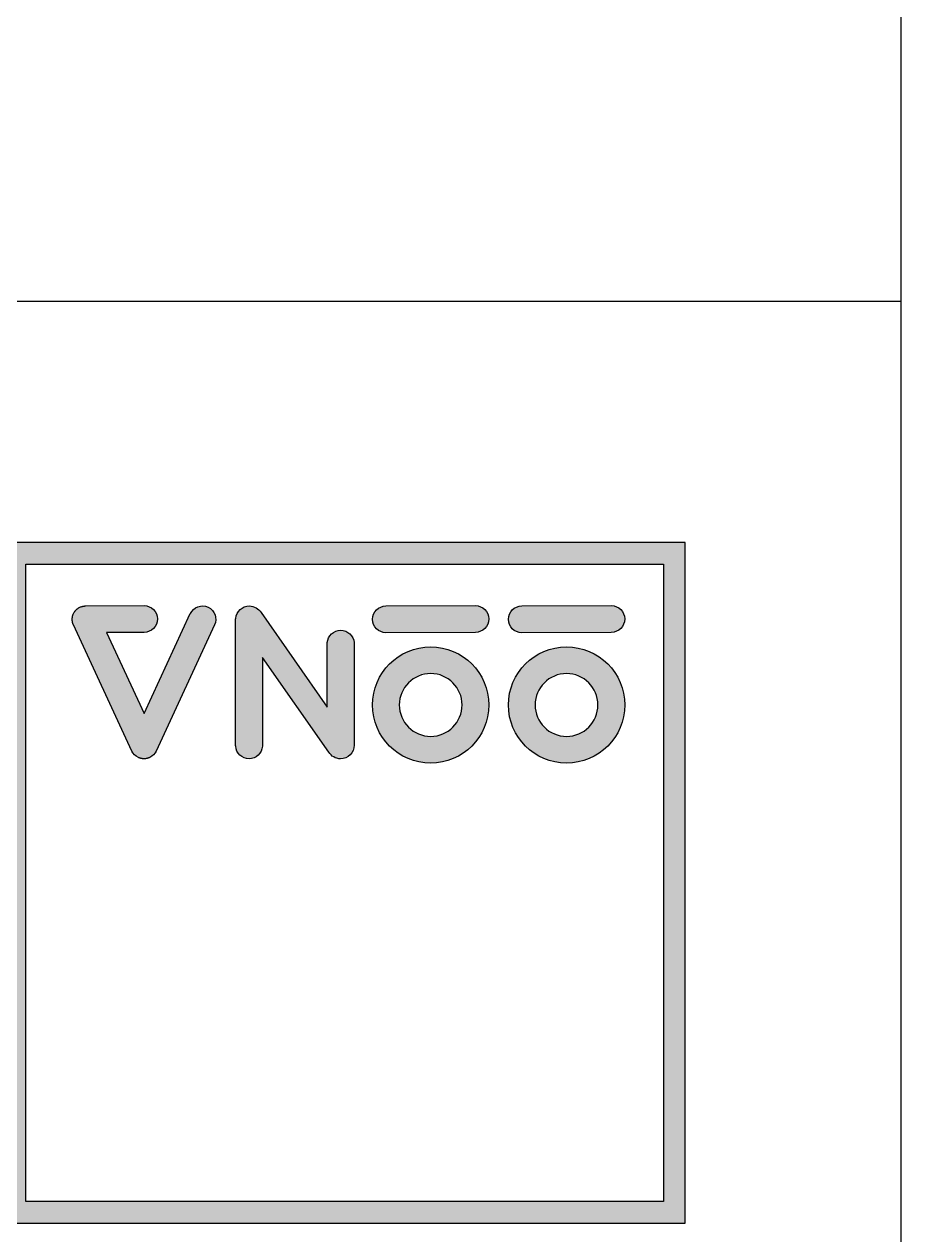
# Model space of a CAD drawing. Extents: x 3 to 98, y -255 to -10.
# Drawn here: x 68.43 to 97.77, y -173.23 to -132.71 of the extents above; entities that cross this region are included whole.
import ezdxf

# ---------------------------------------------------------------- set-up
doc = ezdxf.new("R2010")
doc.units = 0
doc.header["$MEASUREMENT"] = 0
doc.layers.add('LAYER_1', color=7, linetype='CONTINUOUS')

msp = doc.modelspace()

# ---------------------------------------------------------------- hatches: boundary and pattern name
at = {"layer": 'LAYER_1'}
h = msp.add_hatch(color=250, dxfattribs=at)
h.dxf.hatch_style = 2
h.paths.add_polyline_path([(90.549, -172.841), (90.549, -150.057), (67.765, -150.057), (67.765, -172.841)])
h.paths.add_polyline_path([(68.488, -150.78), (89.825, -150.78), (89.825, -172.117), (68.488, -172.117)])
h = msp.add_hatch(color=250, dxfattribs=at)
h.dxf.hatch_style = 2
edge = h.paths.add_edge_path()
edge.add_spline(control_points=[(70.041, -152.635), (70.041, -152.643), (70.042, -152.651), (70.042, -152.659), (70.043, -152.666), (70.043, -152.673), (70.044, -152.68), (70.045, -152.687), (70.046, -152.695), (70.047, -152.702), (70.049, -152.71), (70.05, -152.717), (70.052, -152.725), (70.053, -152.731), (70.055, -152.737), (70.056, -152.743), (70.059, -152.752), (70.061, -152.76), (70.064, -152.768), (70.066, -152.774), (70.068, -152.779), (70.07, -152.784), (70.073, -152.793), (70.076, -152.802), (70.08, -152.81), (70.081, -152.812), (70.082, -152.814), (70.083, -152.817), (70.083, -152.817), (70.082, -152.817), (70.082, -152.817), (70.082, -152.817), (72.037, -157.035), (72.037, -157.035), (72.08, -157.127), (72.155, -157.206), (72.254, -157.253), (72.266, -157.258), (72.277, -157.263), (72.289, -157.267), (72.29, -157.267), (72.291, -157.268), (72.291, -157.268), (72.303, -157.272), (72.314, -157.275), (72.326, -157.279), (72.328, -157.279), (72.331, -157.28), (72.333, -157.281), (72.344, -157.283), (72.354, -157.285), (72.365, -157.287), (72.369, -157.288), (72.373, -157.289), (72.377, -157.29), (72.386, -157.291), (72.395, -157.292), (72.404, -157.293), (72.41, -157.293), (72.416, -157.294), (72.421, -157.294), (72.429, -157.294), (72.436, -157.294), (72.444, -157.294), (72.451, -157.294), (72.459, -157.294), (72.466, -157.294), (72.472, -157.294), (72.478, -157.293), (72.483, -157.293), (72.492, -157.292), (72.502, -157.291), (72.511, -157.29), (72.515, -157.289), (72.519, -157.288), (72.523, -157.287), (72.533, -157.285), (72.544, -157.283), (72.554, -157.281), (72.557, -157.28), (72.559, -157.279), (72.562, -157.279), (72.573, -157.275), (72.585, -157.272), (72.596, -157.268), (72.597, -157.268), (72.598, -157.267), (72.598, -157.267), (72.61, -157.263), (72.622, -157.258), (72.633, -157.253), (72.733, -157.206), (72.807, -157.127), (72.85, -157.035), (72.85, -157.035), (74.805, -152.817), (74.805, -152.817), (74.805, -152.817), (74.805, -152.817), (74.805, -152.817), (74.909, -152.593), (74.812, -152.326), (74.589, -152.222), (74.365, -152.117), (74.098, -152.214), (73.994, -152.438), (73.994, -152.438), (73.993, -152.438), (73.993, -152.438), (73.993, -152.438), (72.444, -155.781), (72.444, -155.781), (72.444, -155.781), (71.188, -153.071), (71.188, -153.071), (71.188, -153.071), (72.444, -153.064), (72.444, -153.064), (72.444, -153.064), (72.444, -153.064), (72.444, -153.064), (72.691, -153.064), (72.892, -152.863), (72.892, -152.616), (72.892, -152.369), (72.691, -152.169), (72.444, -152.169), (72.444, -152.169), (72.444, -152.168), (72.444, -152.168), (72.444, -152.168), (70.488, -152.179), (70.488, -152.179), (70.488, -152.179), (70.488, -152.18), (70.488, -152.18), (70.484, -152.18), (70.481, -152.18), (70.477, -152.18), (70.472, -152.18), (70.467, -152.181), (70.463, -152.181), (70.452, -152.181), (70.442, -152.182), (70.432, -152.184), (70.428, -152.184), (70.425, -152.185), (70.421, -152.185), (70.41, -152.187), (70.398, -152.189), (70.387, -152.192), (70.385, -152.192), (70.383, -152.193), (70.381, -152.193), (70.368, -152.196), (70.355, -152.2), (70.343, -152.204), (70.342, -152.205), (70.341, -152.205), (70.34, -152.205), (70.326, -152.21), (70.313, -152.215), (70.3, -152.221), (70.3, -152.221), (70.3, -152.222), (70.3, -152.222), (70.299, -152.222), (70.298, -152.222), (70.298, -152.223), (70.285, -152.229), (70.273, -152.235), (70.261, -152.242), (70.259, -152.243), (70.257, -152.244), (70.256, -152.245), (70.245, -152.252), (70.235, -152.258), (70.225, -152.266), (70.222, -152.268), (70.22, -152.27), (70.217, -152.272), (70.208, -152.278), (70.2, -152.285), (70.192, -152.292), (70.189, -152.295), (70.186, -152.298), (70.182, -152.301), (70.175, -152.308), (70.168, -152.315), (70.161, -152.322), (70.158, -152.325), (70.155, -152.329), (70.152, -152.332), (70.145, -152.34), (70.139, -152.348), (70.133, -152.356), (70.131, -152.359), (70.128, -152.362), (70.126, -152.366), (70.119, -152.374), (70.114, -152.383), (70.108, -152.392), (70.106, -152.395), (70.104, -152.398), (70.103, -152.401), (70.097, -152.411), (70.092, -152.42), (70.087, -152.431), (70.085, -152.433), (70.084, -152.436), (70.083, -152.438), (70.078, -152.449), (70.074, -152.459), (70.07, -152.47), (70.069, -152.473), (70.068, -152.476), (70.067, -152.478), (70.063, -152.489), (70.06, -152.499), (70.057, -152.51), (70.056, -152.514), (70.055, -152.517), (70.054, -152.521), (70.051, -152.531), (70.049, -152.541), (70.048, -152.55), (70.047, -152.556), (70.046, -152.561), (70.045, -152.567), (70.044, -152.575), (70.043, -152.583), (70.042, -152.592), (70.042, -152.599), (70.042, -152.606), (70.041, -152.614), (70.041, -152.618), (70.041, -152.623), (70.041, -152.627), (70.041, -152.63), (70.041, -152.632), (70.041, -152.635)], knot_values=[0, 0, 0, 0, 1, 1, 1, 2, 2, 2, 3, 3, 3, 4, 4, 4, 5, 5, 5, 6, 6, 6, 7, 7, 7, 8, 8, 8, 9, 9, 9, 10, 10, 10, 11, 11, 11, 12, 12, 12, 13, 13, 13, 14, 14, 14, 15, 15, 15, 16, 16, 16, 17, 17, 17, 18, 18, 18, 19, 19, 19, 20, 20, 20, 21, 21, 21, 22, 22, 22, 23, 23, 23, 24, 24, 24, 25, 25, 25, 26, 26, 26, 27, 27, 27, 28, 28, 28, 29, 29, 29, 30, 30, 30, 31, 31, 31, 32, 32, 32, 33, 33, 33, 34, 34, 34, 35, 35, 35, 36, 36, 36, 37, 37, 37, 38, 38, 38, 39, 39, 39, 40, 40, 40, 41, 41, 41, 42, 42, 42, 43, 43, 43, 44, 44, 44, 45, 45, 45, 46, 46, 46, 47, 47, 47, 48, 48, 48, 49, 49, 49, 50, 50, 50, 51, 51, 51, 52, 52, 52, 53, 53, 53, 54, 54, 54, 55, 55, 55, 56, 56, 56, 57, 57, 57, 58, 58, 58, 59, 59, 59, 60, 60, 60, 61, 61, 61, 62, 62, 62, 63, 63, 63, 64, 64, 64, 65, 65, 65, 66, 66, 66, 67, 67, 67, 68, 68, 68, 69, 69, 69, 70, 70, 70, 71, 71, 71, 72, 72, 72, 73, 73, 73, 74, 74, 74, 75, 75, 75, 76, 76, 76, 77, 77, 77, 78, 78, 78, 79, 79, 79, 80, 80, 80, 80], degree=3, periodic=1)
h = msp.add_hatch(color=250, dxfattribs=at)
h.dxf.hatch_style = 2
edge = h.paths.add_edge_path()
edge.add_spline(control_points=[(75.959, -157.295), (76.196, -157.295), (76.39, -157.11), (76.405, -156.877), (76.406, -156.873), (76.407, -156.868), (76.407, -156.865), (76.407, -156.865), (76.407, -153.906), (76.407, -153.906), (76.407, -153.906), (78.631, -157.076), (78.631, -157.076), (78.711, -157.207), (78.855, -157.295), (79.02, -157.295), (79.273, -157.295), (79.477, -157.09), (79.477, -156.838), (79.477, -156.838), (79.477, -153.407), (79.477, -153.407), (79.477, -153.407), (79.476, -153.407), (79.476, -153.407), (79.457, -153.176), (79.263, -152.994), (79.027, -152.994), (78.79, -152.994), (78.597, -153.176), (78.578, -153.407), (78.578, -153.407), (78.576, -153.407), (78.576, -153.407), (78.576, -153.407), (78.576, -155.568), (78.576, -155.568), (78.576, -155.568), (76.361, -152.403), (76.361, -152.403), (76.281, -152.27), (76.135, -152.18), (75.969, -152.18), (75.729, -152.18), (75.533, -152.364), (75.513, -152.599), (75.512, -152.603), (75.511, -152.607), (75.511, -152.611), (75.511, -152.611), (75.511, -152.994), (75.511, -152.994), (75.511, -152.994), (75.511, -156.865), (75.511, -156.865), (75.511, -156.868), (75.512, -156.872), (75.513, -156.875), (75.527, -157.109), (75.721, -157.295), (75.959, -157.295)], knot_values=[0, 0, 0, 0, 1, 1, 1, 2, 2, 2, 3, 3, 3, 4, 4, 4, 5, 5, 5, 6, 6, 6, 7, 7, 7, 8, 8, 8, 9, 9, 9, 10, 10, 10, 11, 11, 11, 12, 12, 12, 13, 13, 13, 14, 14, 14, 15, 15, 15, 16, 16, 16, 17, 17, 17, 18, 18, 18, 19, 19, 19, 20, 20, 20, 20], degree=3, periodic=1)
h = msp.add_hatch(color=250, dxfattribs=at)
h.dxf.hatch_style = 2
edge = h.paths.add_edge_path()
edge.add_spline(control_points=[(80.54, -153.075), (80.54, -153.075), (80.54, -153.075), (80.54, -153.075), (80.54, -153.075), (83.536, -153.064), (83.536, -153.064), (83.536, -153.064), (83.536, -153.064), (83.536, -153.064), (83.783, -153.064), (83.984, -152.863), (83.984, -152.616), (83.984, -152.369), (83.783, -152.169), (83.536, -152.169), (83.536, -152.169), (83.536, -152.168), (83.536, -152.168), (83.536, -152.168), (80.54, -152.179), (80.54, -152.179), (80.54, -152.179), (80.54, -152.18), (80.54, -152.18), (80.292, -152.18), (80.092, -152.38), (80.092, -152.627), (80.092, -152.874), (80.292, -153.075), (80.54, -153.075)], knot_values=[0, 0, 0, 0, 1, 1, 1, 2, 2, 2, 3, 3, 3, 4, 4, 4, 5, 5, 5, 6, 6, 6, 7, 7, 7, 8, 8, 8, 9, 9, 9, 10, 10, 10, 10], degree=3, periodic=1)
h = msp.add_hatch(color=250, dxfattribs=at)
h.dxf.hatch_style = 2
edge = h.paths.add_edge_path()
edge.add_spline(control_points=[(85.086, -153.075), (85.086, -153.075), (85.086, -153.075), (85.086, -153.075), (85.086, -153.075), (88.083, -153.064), (88.083, -153.064), (88.083, -153.064), (88.083, -153.064), (88.083, -153.064), (88.33, -153.064), (88.531, -152.863), (88.531, -152.616), (88.531, -152.369), (88.33, -152.169), (88.083, -152.169), (88.083, -152.169), (88.083, -152.168), (88.083, -152.168), (88.083, -152.168), (85.086, -152.179), (85.086, -152.179), (85.086, -152.179), (85.086, -152.18), (85.086, -152.18), (84.839, -152.18), (84.639, -152.38), (84.639, -152.627), (84.639, -152.874), (84.839, -153.075), (85.086, -153.075)], knot_values=[0, 0, 0, 0, 1, 1, 1, 2, 2, 2, 3, 3, 3, 4, 4, 4, 5, 5, 5, 6, 6, 6, 7, 7, 7, 8, 8, 8, 9, 9, 9, 10, 10, 10, 10], degree=3, periodic=1)
h = msp.add_hatch(color=250, dxfattribs=at)
h.dxf.hatch_style = 2
edge = h.paths.add_edge_path()
edge.add_spline(control_points=[(82.038, -157.44), (83.112, -157.44), (83.984, -156.569), (83.984, -155.494), (83.984, -154.42), (83.112, -153.548), (82.038, -153.548), (80.963, -153.548), (80.092, -154.42), (80.092, -155.494), (80.092, -156.569), (80.963, -157.44), (82.038, -157.44)], knot_values=[0, 0, 0, 0, 1, 1, 1, 2, 2, 2, 3, 3, 3, 4, 4, 4, 4], degree=3, periodic=1)
edge = h.paths.add_edge_path()
edge.add_spline(control_points=[(82.038, -154.443), (82.618, -154.443), (83.089, -154.914), (83.089, -155.494), (83.089, -156.074), (82.618, -156.545), (82.038, -156.545), (81.457, -156.545), (80.987, -156.074), (80.987, -155.494), (80.987, -154.914), (81.457, -154.443), (82.038, -154.443)], knot_values=[0, 0, 0, 0, 1, 1, 1, 2, 2, 2, 3, 3, 3, 4, 4, 4, 4], degree=3, periodic=1)
h = msp.add_hatch(color=250, dxfattribs=at)
h.dxf.hatch_style = 2
edge = h.paths.add_edge_path()
edge.add_spline(control_points=[(86.585, -157.44), (87.659, -157.44), (88.531, -156.569), (88.531, -155.494), (88.531, -154.42), (87.659, -153.548), (86.585, -153.548), (85.51, -153.548), (84.639, -154.42), (84.639, -155.494), (84.639, -156.569), (85.51, -157.44), (86.585, -157.44)], knot_values=[0, 0, 0, 0, 1, 1, 1, 2, 2, 2, 3, 3, 3, 4, 4, 4, 4], degree=3, periodic=1)
edge = h.paths.add_edge_path()
edge.add_spline(control_points=[(86.585, -154.443), (87.165, -154.443), (87.635, -154.914), (87.635, -155.494), (87.635, -156.074), (87.165, -156.545), (86.585, -156.545), (86.004, -156.545), (85.534, -156.074), (85.534, -155.494), (85.534, -154.914), (86.004, -154.443), (86.585, -154.443)], knot_values=[0, 0, 0, 0, 1, 1, 1, 2, 2, 2, 3, 3, 3, 4, 4, 4, 4], degree=3, periodic=1)

# ---------------------------------------------------------------- linework, layer by layer
at = {"layer": 'LAYER_1', "color": 1}
msp.add_lwpolyline([(2.77, -141.974), (97.77, -141.974)], dxfattribs=at)
at = {"layer": 'LAYER_1'}
for points in [[(90.549, -172.841), (90.549, -150.057), (67.765, -150.057), (67.765, -172.841), (90.549, -172.841)], [(68.488, -150.78), (89.825, -150.78), (89.825, -172.117), (68.488, -172.117), (68.488, -150.78)]]:
    msp.add_lwpolyline(points, dxfattribs=at)
at = {"layer": 'LAYER_1', "color": 250}
msp.add_open_spline([(93.89, -10.01), (93.89, -10.01), (78.542, -10.01), (78.542, -10.01), (78.542, -10.01), (78.542, -10.716), (78.542, -10.716), (78.542, -12.859), (76.804, -14.596), (74.661, -14.596), (74.661, -14.596), (25.879, -14.596), (25.879, -14.596), (23.736, -14.596), (21.999, -12.859), (21.999, -10.716), (21.999, -10.716), (21.999, -10.01), (21.999, -10.01), (21.999, -10.01), (6.651, -10.01), (6.651, -10.01), (4.508, -10.01), (2.77, -11.748), (2.77, -13.891), (2.77, -13.891), (2.77, -22.609), (2.77, -22.609), (2.77, -22.609), (2.77, -25.978), (2.77, -25.978), (2.77, -25.978), (2.77, -124.869), (2.77, -124.869), (2.77, -124.869), (2.77, -124.889), (2.77, -124.889), (2.77, -124.889), (2.77, -147.869), (2.77, -147.869), (2.77, -147.869), (2.77, -237.326), (2.77, -237.326), (2.77, -237.326), (2.77, -255.411), (2.77, -255.411), (2.77, -255.411), (97.77, -255.411), (97.77, -255.411), (97.77, -255.411), (97.77, -237.326), (97.77, -237.326), (97.77, -237.326), (97.77, -147.869), (97.77, -147.869), (97.77, -147.869), (97.77, -124.889), (97.77, -124.889), (97.77, -124.889), (97.77, -124.869), (97.77, -124.869), (97.77, -124.869), (97.77, -113.631), (97.77, -113.631), (97.77, -113.631), (97.77, -100.913), (97.77, -100.913), (97.77, -98.834), (96.134, -97.142), (94.081, -97.042), (94.017, -97.038), (93.954, -97.032), (93.89, -97.032), (93.89, -97.032), (81.171, -97.032), (81.171, -97.032), (81.107, -97.032), (81.044, -97.038), (80.98, -97.042), (80.98, -97.042), (17.229, -97.042), (17.229, -97.042), (13.138, -97.042), (9.821, -93.725), (9.821, -89.633), (9.821, -89.633), (9.821, -60.323), (9.821, -60.323), (9.821, -56.231), (13.138, -52.914), (17.229, -52.914), (17.229, -52.914), (80.782, -52.914), (80.782, -52.914), (80.91, -52.927), (81.04, -52.934), (81.171, -52.934), (81.171, -52.934), (93.89, -52.934), (93.89, -52.934), (94.021, -52.934), (94.15, -52.927), (94.278, -52.914), (96.239, -52.719), (97.77, -51.065), (97.77, -49.053), (97.77, -49.053), (97.77, -36.335), (97.77, -36.335), (97.77, -36.335), (97.77, -25.978), (97.77, -25.978), (97.77, -25.978), (97.77, -22.609), (97.77, -22.609), (97.77, -22.609), (97.77, -13.891), (97.77, -13.891), (97.77, -11.748), (96.033, -10.01), (93.89, -10.01)], degree=3, knots=[0, 0, 0, 0, 1, 1, 1, 2, 2, 2, 3, 3, 3, 4, 4, 4, 5, 5, 5, 6, 6, 6, 7, 7, 7, 8, 8, 8, 9, 9, 9, 10, 10, 10, 11, 11, 11, 12, 12, 12, 13, 13, 13, 14, 14, 14, 15, 15, 15, 16, 16, 16, 17, 17, 17, 18, 18, 18, 19, 19, 19, 20, 20, 20, 21, 21, 21, 22, 22, 22, 23, 23, 23, 24, 24, 24, 25, 25, 25, 26, 26, 26, 27, 27, 27, 28, 28, 28, 29, 29, 29, 30, 30, 30, 31, 31, 31, 32, 32, 32, 33, 33, 33, 34, 34, 34, 35, 35, 35, 36, 36, 36, 37, 37, 37, 38, 38, 38, 39, 39, 39, 40, 40, 40, 40], dxfattribs=at)
at = {"layer": 'LAYER_1'}
for points, knots in [([(70.041, -152.635), (70.041, -152.643), (70.042, -152.651), (70.042, -152.659), (70.043, -152.666), (70.043, -152.673), (70.044, -152.68), (70.045, -152.687), (70.046, -152.695), (70.047, -152.702), (70.049, -152.71), (70.05, -152.717), (70.052, -152.725), (70.053, -152.731), (70.055, -152.737), (70.056, -152.743), (70.059, -152.752), (70.061, -152.76), (70.064, -152.768), (70.066, -152.774), (70.068, -152.779), (70.07, -152.784), (70.073, -152.793), (70.076, -152.802), (70.08, -152.81), (70.081, -152.812), (70.082, -152.814), (70.083, -152.817), (70.083, -152.817), (70.082, -152.817), (70.082, -152.817), (70.082, -152.817), (72.037, -157.035), (72.037, -157.035), (72.08, -157.127), (72.155, -157.206), (72.254, -157.253), (72.266, -157.258), (72.277, -157.263), (72.289, -157.267), (72.29, -157.267), (72.291, -157.268), (72.291, -157.268), (72.303, -157.272), (72.314, -157.275), (72.326, -157.279), (72.328, -157.279), (72.331, -157.28), (72.333, -157.281), (72.344, -157.283), (72.354, -157.285), (72.365, -157.287), (72.369, -157.288), (72.373, -157.289), (72.377, -157.29), (72.386, -157.291), (72.395, -157.292), (72.404, -157.293), (72.41, -157.293), (72.416, -157.294), (72.421, -157.294), (72.429, -157.294), (72.436, -157.294), (72.444, -157.294), (72.451, -157.294), (72.459, -157.294), (72.466, -157.294), (72.472, -157.294), (72.478, -157.293), (72.483, -157.293), (72.492, -157.292), (72.502, -157.291), (72.511, -157.29), (72.515, -157.289), (72.519, -157.288), (72.523, -157.287), (72.533, -157.285), (72.544, -157.283), (72.554, -157.281), (72.557, -157.28), (72.559, -157.279), (72.562, -157.279), (72.573, -157.275), (72.585, -157.272), (72.596, -157.268), (72.597, -157.268), (72.598, -157.267), (72.598, -157.267), (72.61, -157.263), (72.622, -157.258), (72.633, -157.253), (72.733, -157.206), (72.807, -157.127), (72.85, -157.035), (72.85, -157.035), (74.805, -152.817), (74.805, -152.817), (74.805, -152.817), (74.805, -152.817), (74.805, -152.817), (74.909, -152.593), (74.812, -152.326), (74.589, -152.222), (74.365, -152.117), (74.098, -152.214), (73.994, -152.438), (73.994, -152.438), (73.993, -152.438), (73.993, -152.438), (73.993, -152.438), (72.444, -155.781), (72.444, -155.781), (72.444, -155.781), (71.188, -153.071), (71.188, -153.071), (71.188, -153.071), (72.444, -153.064), (72.444, -153.064), (72.444, -153.064), (72.444, -153.064), (72.444, -153.064), (72.691, -153.064), (72.892, -152.863), (72.892, -152.616), (72.892, -152.369), (72.691, -152.169), (72.444, -152.169), (72.444, -152.169), (72.444, -152.168), (72.444, -152.168), (72.444, -152.168), (70.488, -152.179), (70.488, -152.179), (70.488, -152.179), (70.488, -152.18), (70.488, -152.18), (70.484, -152.18), (70.481, -152.18), (70.477, -152.18), (70.472, -152.18), (70.467, -152.181), (70.463, -152.181), (70.452, -152.181), (70.442, -152.182), (70.432, -152.184), (70.428, -152.184), (70.425, -152.185), (70.421, -152.185), (70.41, -152.187), (70.398, -152.189), (70.387, -152.192), (70.385, -152.192), (70.383, -152.193), (70.381, -152.193), (70.368, -152.196), (70.355, -152.2), (70.343, -152.204), (70.342, -152.205), (70.341, -152.205), (70.34, -152.205), (70.326, -152.21), (70.313, -152.215), (70.3, -152.221), (70.3, -152.221), (70.3, -152.222), (70.3, -152.222), (70.299, -152.222), (70.298, -152.222), (70.298, -152.223), (70.285, -152.229), (70.273, -152.235), (70.261, -152.242), (70.259, -152.243), (70.257, -152.244), (70.256, -152.245), (70.245, -152.252), (70.235, -152.258), (70.225, -152.266), (70.222, -152.268), (70.22, -152.27), (70.217, -152.272), (70.208, -152.278), (70.2, -152.285), (70.192, -152.292), (70.189, -152.295), (70.186, -152.298), (70.182, -152.301), (70.175, -152.308), (70.168, -152.315), (70.161, -152.322), (70.158, -152.325), (70.155, -152.329), (70.152, -152.332), (70.145, -152.34), (70.139, -152.348), (70.133, -152.356), (70.131, -152.359), (70.128, -152.362), (70.126, -152.366), (70.119, -152.374), (70.114, -152.383), (70.108, -152.392), (70.106, -152.395), (70.104, -152.398), (70.103, -152.401), (70.097, -152.411), (70.092, -152.42), (70.087, -152.431), (70.085, -152.433), (70.084, -152.436), (70.083, -152.438), (70.078, -152.449), (70.074, -152.459), (70.07, -152.47), (70.069, -152.473), (70.068, -152.476), (70.067, -152.478), (70.063, -152.489), (70.06, -152.499), (70.057, -152.51), (70.056, -152.514), (70.055, -152.517), (70.054, -152.521), (70.051, -152.531), (70.049, -152.541), (70.048, -152.55), (70.047, -152.556), (70.046, -152.561), (70.045, -152.567), (70.044, -152.575), (70.043, -152.583), (70.042, -152.592), (70.042, -152.599), (70.042, -152.606), (70.041, -152.614), (70.041, -152.618), (70.041, -152.623), (70.041, -152.627), (70.041, -152.63), (70.041, -152.632), (70.041, -152.635)], [0, 0, 0, 0, 1, 1, 1, 2, 2, 2, 3, 3, 3, 4, 4, 4, 5, 5, 5, 6, 6, 6, 7, 7, 7, 8, 8, 8, 9, 9, 9, 10, 10, 10, 11, 11, 11, 12, 12, 12, 13, 13, 13, 14, 14, 14, 15, 15, 15, 16, 16, 16, 17, 17, 17, 18, 18, 18, 19, 19, 19, 20, 20, 20, 21, 21, 21, 22, 22, 22, 23, 23, 23, 24, 24, 24, 25, 25, 25, 26, 26, 26, 27, 27, 27, 28, 28, 28, 29, 29, 29, 30, 30, 30, 31, 31, 31, 32, 32, 32, 33, 33, 33, 34, 34, 34, 35, 35, 35, 36, 36, 36, 37, 37, 37, 38, 38, 38, 39, 39, 39, 40, 40, 40, 41, 41, 41, 42, 42, 42, 43, 43, 43, 44, 44, 44, 45, 45, 45, 46, 46, 46, 47, 47, 47, 48, 48, 48, 49, 49, 49, 50, 50, 50, 51, 51, 51, 52, 52, 52, 53, 53, 53, 54, 54, 54, 55, 55, 55, 56, 56, 56, 57, 57, 57, 58, 58, 58, 59, 59, 59, 60, 60, 60, 61, 61, 61, 62, 62, 62, 63, 63, 63, 64, 64, 64, 65, 65, 65, 66, 66, 66, 67, 67, 67, 68, 68, 68, 69, 69, 69, 70, 70, 70, 71, 71, 71, 72, 72, 72, 73, 73, 73, 74, 74, 74, 75, 75, 75, 76, 76, 76, 77, 77, 77, 78, 78, 78, 79, 79, 79, 80, 80, 80, 80]), ([(75.959, -157.295), (76.196, -157.295), (76.39, -157.11), (76.405, -156.877), (76.406, -156.873), (76.407, -156.868), (76.407, -156.865), (76.407, -156.865), (76.407, -153.906), (76.407, -153.906), (76.407, -153.906), (78.631, -157.076), (78.631, -157.076), (78.711, -157.207), (78.855, -157.295), (79.02, -157.295), (79.273, -157.295), (79.477, -157.09), (79.477, -156.838), (79.477, -156.838), (79.477, -153.407), (79.477, -153.407), (79.477, -153.407), (79.476, -153.407), (79.476, -153.407), (79.457, -153.176), (79.263, -152.994), (79.027, -152.994), (78.79, -152.994), (78.597, -153.176), (78.578, -153.407), (78.578, -153.407), (78.576, -153.407), (78.576, -153.407), (78.576, -153.407), (78.576, -155.568), (78.576, -155.568), (78.576, -155.568), (76.361, -152.403), (76.361, -152.403), (76.281, -152.27), (76.135, -152.18), (75.969, -152.18), (75.729, -152.18), (75.533, -152.364), (75.513, -152.599), (75.512, -152.603), (75.511, -152.607), (75.511, -152.611), (75.511, -152.611), (75.511, -152.994), (75.511, -152.994), (75.511, -152.994), (75.511, -156.865), (75.511, -156.865), (75.511, -156.868), (75.512, -156.872), (75.513, -156.875), (75.527, -157.109), (75.721, -157.295), (75.959, -157.295)], [0, 0, 0, 0, 1, 1, 1, 2, 2, 2, 3, 3, 3, 4, 4, 4, 5, 5, 5, 6, 6, 6, 7, 7, 7, 8, 8, 8, 9, 9, 9, 10, 10, 10, 11, 11, 11, 12, 12, 12, 13, 13, 13, 14, 14, 14, 15, 15, 15, 16, 16, 16, 17, 17, 17, 18, 18, 18, 19, 19, 19, 20, 20, 20, 20]), ([(80.54, -153.075), (80.54, -153.075), (80.54, -153.075), (80.54, -153.075), (80.54, -153.075), (83.536, -153.064), (83.536, -153.064), (83.536, -153.064), (83.536, -153.064), (83.536, -153.064), (83.783, -153.064), (83.984, -152.863), (83.984, -152.616), (83.984, -152.369), (83.783, -152.169), (83.536, -152.169), (83.536, -152.169), (83.536, -152.168), (83.536, -152.168), (83.536, -152.168), (80.54, -152.179), (80.54, -152.179), (80.54, -152.179), (80.54, -152.18), (80.54, -152.18), (80.292, -152.18), (80.092, -152.38), (80.092, -152.627), (80.092, -152.874), (80.292, -153.075), (80.54, -153.075)], [0, 0, 0, 0, 1, 1, 1, 2, 2, 2, 3, 3, 3, 4, 4, 4, 5, 5, 5, 6, 6, 6, 7, 7, 7, 8, 8, 8, 9, 9, 9, 10, 10, 10, 10]), ([(85.086, -153.075), (85.086, -153.075), (85.086, -153.075), (85.086, -153.075), (85.086, -153.075), (88.083, -153.064), (88.083, -153.064), (88.083, -153.064), (88.083, -153.064), (88.083, -153.064), (88.33, -153.064), (88.531, -152.863), (88.531, -152.616), (88.531, -152.369), (88.33, -152.169), (88.083, -152.169), (88.083, -152.169), (88.083, -152.168), (88.083, -152.168), (88.083, -152.168), (85.086, -152.179), (85.086, -152.179), (85.086, -152.179), (85.086, -152.18), (85.086, -152.18), (84.839, -152.18), (84.639, -152.38), (84.639, -152.627), (84.639, -152.874), (84.839, -153.075), (85.086, -153.075)], [0, 0, 0, 0, 1, 1, 1, 2, 2, 2, 3, 3, 3, 4, 4, 4, 5, 5, 5, 6, 6, 6, 7, 7, 7, 8, 8, 8, 9, 9, 9, 10, 10, 10, 10]), ([(82.038, -157.44), (83.112, -157.44), (83.984, -156.569), (83.984, -155.494), (83.984, -154.42), (83.112, -153.548), (82.038, -153.548), (80.963, -153.548), (80.092, -154.42), (80.092, -155.494), (80.092, -156.569), (80.963, -157.44), (82.038, -157.44)], [0, 0, 0, 0, 1, 1, 1, 2, 2, 2, 3, 3, 3, 4, 4, 4, 4]), ([(86.585, -157.44), (87.659, -157.44), (88.531, -156.569), (88.531, -155.494), (88.531, -154.42), (87.659, -153.548), (86.585, -153.548), (85.51, -153.548), (84.639, -154.42), (84.639, -155.494), (84.639, -156.569), (85.51, -157.44), (86.585, -157.44)], [0, 0, 0, 0, 1, 1, 1, 2, 2, 2, 3, 3, 3, 4, 4, 4, 4]), ([(82.038, -154.443), (82.618, -154.443), (83.089, -154.914), (83.089, -155.494), (83.089, -156.074), (82.618, -156.545), (82.038, -156.545), (81.457, -156.545), (80.987, -156.074), (80.987, -155.494), (80.987, -154.914), (81.457, -154.443), (82.038, -154.443)], [0, 0, 0, 0, 1, 1, 1, 2, 2, 2, 3, 3, 3, 4, 4, 4, 4]), ([(86.585, -154.443), (87.165, -154.443), (87.635, -154.914), (87.635, -155.494), (87.635, -156.074), (87.165, -156.545), (86.585, -156.545), (86.004, -156.545), (85.534, -156.074), (85.534, -155.494), (85.534, -154.914), (86.004, -154.443), (86.585, -154.443)], [0, 0, 0, 0, 1, 1, 1, 2, 2, 2, 3, 3, 3, 4, 4, 4, 4])]:
    msp.add_open_spline(points, degree=3, knots=knots, dxfattribs=at)

doc.saveas('drawing.dxf')
